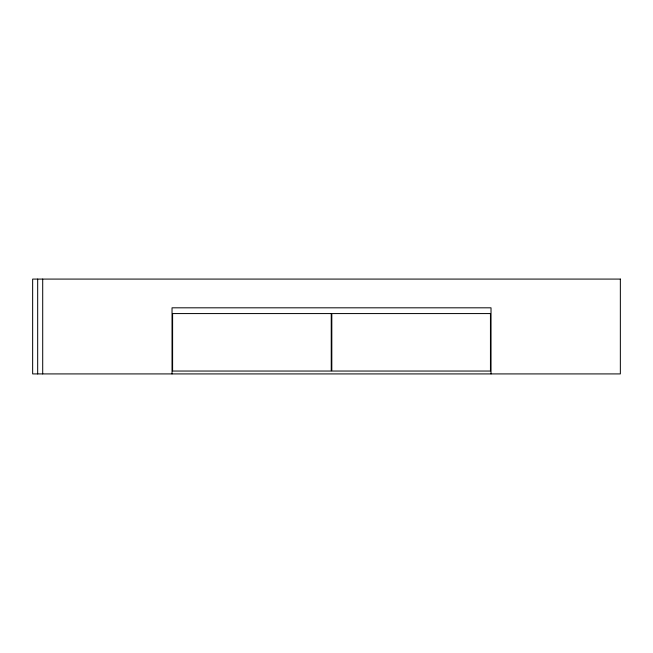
<?xml version="1.0" encoding="UTF-8"?>
<svg xmlns="http://www.w3.org/2000/svg" width="653" height="653" viewBox="0 0 653 653"><rect width="100%" height="100%" fill="white"/><g stroke="black" fill="none" stroke-linecap="round" stroke-linejoin="round"><path stroke-width="0.98" d="M491.023 373.916L491.023 307.816L172.033 307.816L172.033 373.916M42.706 279.084L42.706 373.916M37.678 279.084L37.678 373.916M620.35 279.084L32.65 279.084L32.65 373.916L620.35 373.916L620.35 279.084M331.242 313.571L172.604 313.571L172.604 371.043L331.242 371.043L331.242 313.571M490.452 313.571L331.814 313.571L331.814 371.043L490.452 371.043L490.452 313.571"/></g></svg>
